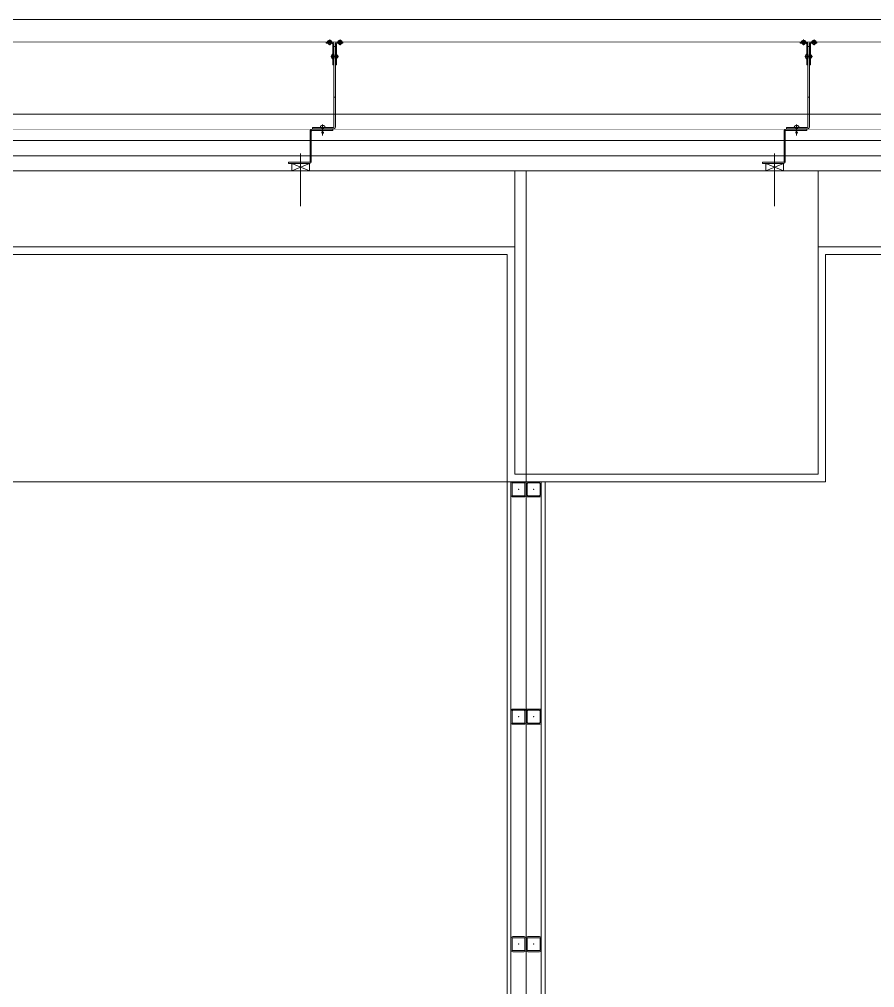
# Model space of a CAD drawing. Extents: x -2749 to 23780, y -1311 to 8245.
# Drawn here: x 8396.9 to 8622.4, y 2609.5 to 2865 of the extents above; entities that cross this region are included whole.
import ezdxf

# ---------------------------------------------------------------- set-up
doc = ezdxf.new("R2010")
doc.units = 0
doc.header["$MEASUREMENT"] = 0
doc.layers.get('0').update_dxf_attribs({"color": 9, "lineweight": 9})
for name, color, linetype, lineweight in [('00', 9, 'Continuous', 9), ('01', 9, 'Continuous', 9), ('06C', 9, 'Continuous', 9), ('06D', 9, 'Continuous', 9), ('10', 9, 'Continuous', 9), ('11', 9, 'Continuous', 9), ('14', 9, 'Continuous', 9), ('33', 9, 'BATTING', 9), ('35', 9, 'Continuous', 9), ('40B', 9, 'Continuous', 9)]:
    doc.layers.add(name, color=color, linetype=linetype, lineweight=lineweight)
doc.linetypes.add('BATTING', pattern='A,0.0001,-0.1,[134,ltypeshp.shx,S=0.1,R=0,X=-0.1,Y=0],-0.2,[134,ltypeshp.shx,S=0.1,R=180,X=0.1,Y=0],-0.1', length=0.4001)

# ---------------------------------------------------------------- blocks, each defined once
blk = doc.blocks.new('p-kolon_80x80')
blk.add_lwpolyline([(-40, -40), (40, -40), (40, 40), (-40, 40)], close=True)
blk = doc.blocks.new('p- alum kaplama profil')
at = {"lineweight": 13}
blk.add_lwpolyline([(7.12, 12.59), (7.12, 26.49)], dxfattribs=at)
at = {"lineweight": 5}
blk.add_lwpolyline([(9.44, 15.16), (4.79, 15.16), (4.79, 17.16), (9.44, 17.16)], close=True, dxfattribs=at)
for points in [[(4.79, 15.16), (9.44, 17.16)], [(9.44, 15.16), (4.79, 17.16)]]:
    blk.add_lwpolyline(points, dxfattribs=at)
at = {"lineweight": 18}
blk.add_lwpolyline([(4.09, 6.16), (-1.41, 6.16), (-1.41, 6.46), (4.09, 6.46, 0.414214), (4.29, 6.66), (4.29, 14.66, -0.414214), (4.79, 15.16), (10.29, 15.16), (10.29, 14.86), (4.79, 14.86, 0.414214), (4.59, 14.66), (4.59, 6.66, -0.414214)], format="xyb", close=True, dxfattribs=at)
blk.add_lwpolyline([(-2.06, 5.56), (-2.06, -2.34), (-2.06, -15.69), (-1.66, -15.69), (-1.66, -2.34), (-1.66, 5.56), (-1.66, 5.56), (-1.66, 5.57), (-1.66, 5.57), (-1.66, 5.58), (-1.66, 5.58), (-1.65, 5.59), (-1.65, 5.59), (-1.65, 5.59), (-1.65, 5.6), (-1.65, 5.6), (-1.64, 5.61), (-1.64, 5.61), (-1.64, 5.62), (-1.64, 5.62), (-1.63, 5.62), (-1.63, 5.63), (-1.63, 5.63), (-1.62, 5.63), (-1.62, 5.64), (-1.61, 5.64), (-1.61, 5.64), (-1.61, 5.64), (-1.6, 5.65), (-1.6, 5.65), (-1.59, 5.65), (-1.59, 5.65), (-1.58, 5.65), (-1.58, 5.65), (-1.57, 5.66), (-1.57, 5.66), (-1.56, 5.66), (-1.56, 5.66), (3.94, 5.66), (3.94, 6.06), (-1.56, 6.06), (-1.58, 6.06), (-1.61, 6.05), (-1.63, 6.05), (-1.66, 6.05), (-1.68, 6.04), (-1.7, 6.03), (-1.73, 6.03), (-1.75, 6.02), (-1.77, 6.01), (-1.79, 6), (-1.82, 5.99), (-1.84, 5.97), (-1.86, 5.96), (-1.88, 5.94), (-1.89, 5.93), (-1.91, 5.91), (-1.93, 5.89), (-1.95, 5.87), (-1.96, 5.85), (-1.97, 5.83), (-1.99, 5.81), (-2, 5.79), (-2.01, 5.77), (-2.02, 5.75), (-2.03, 5.72), (-2.04, 5.7), (-2.04, 5.68), (-2.05, 5.65), (-2.05, 5.63), (-2.06, 5.61), (-2.06, 5.58)], close=True)
blk.add_lwpolyline([(-1.66, -2.34), (-2.06, -2.34)])
for points in [[(-2.36, -10.84), (-2.36, -16.39), (-2.36, -16.39, -0.414214), (-2.51, -16.54), (-2.51, -16.54), (-4.06, -16.54), (-4.06, -16.84), (-2.51, -16.84), (-2.51, -16.84, 0.414214), (-2.06, -16.39), (-2.06, -10.84)], [(-1.36, -10.84), (-1.66, -10.84), (-1.66, -16.39, 0.414214), (-1.21, -16.84), (-1.21, -16.84), (0.34, -16.84), (0.34, -16.54), (-1.21, -16.54), (-1.21, -16.54, -0.414214), (-1.36, -16.39), (-1.36, -16.39)]]:
    blk.add_lwpolyline(points, format="xyb", close=True)
for points in [[(1.29, 4.93, -10), (1.29, 7.8, -10)], [(0.67, 5.66, -10), (1.91, 5.66, -10)], [(0.67, 5.66, -10), (0.67, 5.64, -10), (0.67, 5.62, -10), (0.67, 5.6, -10), (0.68, 5.58, -10), (0.68, 5.56, -10), (0.69, 5.54, -10), (0.69, 5.52, -10), (0.7, 5.5, -10), (0.7, 5.48, -10), (0.71, 5.46, -10), (0.72, 5.45, -10), (0.73, 5.43, -10), (0.74, 5.41, -10), (0.75, 5.4, -10), (0.76, 5.38, -10), (0.77, 5.36, -10), (0.79, 5.35, -10), (0.8, 5.33, -10), (0.81, 5.32, -10), (0.83, 5.31, -10), (0.84, 5.29, -10), (0.86, 5.28, -10), (0.87, 5.27, -10), (0.89, 5.26, -10), (0.91, 5.25, -10), (0.92, 5.24, -10), (0.94, 5.23, -10), (0.96, 5.22, -10), (0.98, 5.21, -10), (1, 5.21, -10), (1.02, 5.2, -10), (1.03, 5.2, -10)], [(0.96, 5.66, -10), (0.97, 5.66, -10), (0.97, 5.66, -10), (0.97, 5.66, -10), (0.98, 5.66, -10), (0.98, 5.66, -10), (0.99, 5.66, -10), (0.99, 5.66, -10), (1, 5.66, -10), (1, 5.67, -10), (1, 5.67, -10), (1.01, 5.67, -10), (1.01, 5.67, -10), (1.01, 5.67, -10), (1.02, 5.68, -10), (1.02, 5.68, -10), (1.02, 5.68, -10), (1.03, 5.69, -10), (1.03, 5.69, -10), (1.03, 5.69, -10), (1.04, 5.7, -10), (1.04, 5.7, -10), (1.04, 5.7, -10), (1.04, 5.71, -10), (1.04, 5.71, -10), (1.05, 5.72, -10), (1.05, 5.72, -10), (1.05, 5.72, -10), (1.05, 5.73, -10), (1.05, 5.73, -10), (1.05, 5.74, -10), (1.05, 5.74, -10), (1.05, 5.75, -10)], [(1.61, 6.87, -10), (0.98, 6.96, -10)], [(1.33, 5.85, -10), (0.98, 5.88, -10)], [(1.56, 7.05, -10), (1.02, 7.13, -10)], [(1.03, 5.2, -10), (1.04, 5.2, -10), (1.05, 5.19, -10), (1.05, 5.19, -10), (1.06, 5.19, -10), (1.06, 5.19, -10), (1.07, 5.19, -10), (1.07, 5.19, -10), (1.08, 5.19, -10), (1.08, 5.19, -10), (1.09, 5.19, -10), (1.09, 5.18, -10), (1.1, 5.18, -10), (1.1, 5.18, -10), (1.11, 5.18, -10), (1.11, 5.18, -10), (1.12, 5.18, -10), (1.12, 5.18, -10), (1.13, 5.18, -10), (1.13, 5.18, -10), (1.14, 5.18, -10), (1.15, 5.18, -10), (1.15, 5.18, -10), (1.16, 5.17, -10), (1.16, 5.17, -10), (1.17, 5.17, -10), (1.17, 5.17, -10), (1.18, 5.17, -10), (1.18, 5.17, -10), (1.19, 5.17, -10), (1.19, 5.17, -10), (1.2, 5.17, -10), (1.2, 5.17, -10)], [(1.05, 6.91, -10), (1.29, 7.56, -10)], [(1.05, 5.83, -10), (1.05, 6.01, -10)], [(1.05, 5.75, -10), (1.05, 5.83, -10)], [(1.2, 5.17, -10), (1.2, 5.2, -10)], [(1.38, 5.2, -10), (1.2, 5.2, -10)], [(1.53, 6.82, -10), (1.29, 7.56, -10)], [(1.29, 6.16, -10), (1.29, 6.26, -10)], [(1.38, 5.17, -10), (1.38, 5.2, -10)], [(1.38, 5.17, -10), (1.38, 5.17, -10), (1.39, 5.17, -10), (1.39, 5.17, -10), (1.4, 5.17, -10), (1.41, 5.17, -10), (1.41, 5.17, -10), (1.42, 5.17, -10), (1.42, 5.17, -10), (1.43, 5.17, -10), (1.43, 5.18, -10), (1.44, 5.18, -10), (1.44, 5.18, -10), (1.45, 5.18, -10), (1.45, 5.18, -10), (1.46, 5.18, -10), (1.46, 5.18, -10), (1.47, 5.18, -10), (1.47, 5.18, -10), (1.48, 5.18, -10), (1.48, 5.18, -10), (1.49, 5.18, -10), (1.5, 5.19, -10), (1.5, 5.19, -10), (1.51, 5.19, -10), (1.51, 5.19, -10), (1.52, 5.19, -10), (1.52, 5.19, -10), (1.53, 5.19, -10), (1.53, 5.19, -10), (1.54, 5.19, -10), (1.54, 5.2, -10), (1.55, 5.2, -10)], [(1.53, 5.75, -10), (1.53, 5.92, -10)], [(1.53, 5.75, -10), (1.53, 5.74, -10), (1.53, 5.74, -10), (1.53, 5.73, -10), (1.53, 5.73, -10), (1.53, 5.72, -10), (1.54, 5.72, -10), (1.54, 5.72, -10), (1.54, 5.71, -10), (1.54, 5.71, -10), (1.54, 5.7, -10), (1.54, 5.7, -10), (1.55, 5.7, -10), (1.55, 5.69, -10), (1.55, 5.69, -10), (1.55, 5.69, -10), (1.56, 5.68, -10), (1.56, 5.68, -10), (1.56, 5.68, -10), (1.57, 5.67, -10), (1.57, 5.67, -10), (1.58, 5.67, -10), (1.58, 5.67, -10), (1.58, 5.67, -10), (1.59, 5.66, -10), (1.59, 5.66, -10), (1.6, 5.66, -10), (1.6, 5.66, -10), (1.6, 5.66, -10), (1.61, 5.66, -10), (1.61, 5.66, -10), (1.62, 5.66, -10), (1.62, 5.66, -10)], [(1.55, 5.2, -10), (1.57, 5.2, -10), (1.59, 5.21, -10), (1.6, 5.21, -10), (1.62, 5.22, -10), (1.64, 5.23, -10), (1.66, 5.24, -10), (1.68, 5.25, -10), (1.69, 5.26, -10), (1.71, 5.27, -10), (1.73, 5.28, -10), (1.74, 5.29, -10), (1.76, 5.31, -10), (1.77, 5.32, -10), (1.78, 5.33, -10), (1.8, 5.35, -10), (1.81, 5.36, -10), (1.82, 5.38, -10), (1.83, 5.4, -10), (1.84, 5.41, -10), (1.85, 5.43, -10), (1.86, 5.45, -10), (1.87, 5.46, -10), (1.88, 5.48, -10), (1.89, 5.5, -10), (1.89, 5.52, -10), (1.9, 5.54, -10), (1.9, 5.56, -10), (1.9, 5.58, -10), (1.91, 5.6, -10), (1.91, 5.62, -10), (1.91, 5.64, -10), (1.91, 5.66, -10)], [(-2.36, -12.52, 0), (-2.4, -12.53, 0), (-2.43, -12.56, 0), (-2.47, -12.58, 0), (-2.5, -12.6, 0), (-2.53, -12.63, 0), (-2.56, -12.66, 0), (-2.59, -12.69, 0), (-2.61, -12.73, 0), (-2.63, -12.76, 0), (-2.65, -12.8, 0), (-2.67, -12.84, 0), (-2.68, -12.88, 0), (-2.69, -12.92, 0), (-2.7, -12.96, 0), (-2.71, -13, 0), (-2.71, -13.04, 0), (-2.71, -13.08, 0), (-2.7, -13.13, 0), (-2.69, -13.17, 0), (-2.68, -13.21, 0), (-2.67, -13.25, 0), (-2.65, -13.28, 0), (-2.63, -13.32, 0), (-2.61, -13.36, 0), (-2.59, -13.39, 0), (-2.56, -13.42, 0), (-2.53, -13.45, 0), (-2.5, -13.48, 0), (-2.47, -13.51, 0), (-2.43, -13.53, 0), (-2.4, -13.55, 0), (-2.36, -13.57, 0)], [(-2.36, -13.04, 0), (-2.36, -12.52, 0)], [(-2.36, -13.04, 0), (-2.36, -12.73, 0)], [(-2.36, -12.73, 0), (-2.36, -13.04, 0)], [(-1.36, -12.73, 0), (-2.36, -12.73, 0)], [(-1.36, -13.04, 0), (-1.36, -12.37, 0)], [(-1.36, -13.72, 0), (-1.32, -13.68, 0), (-1.29, -13.65, 0), (-1.26, -13.61, 0), (-1.23, -13.58, 0), (-1.2, -13.54, 0), (-1.18, -13.5, 0), (-1.16, -13.45, 0), (-1.14, -13.41, 0), (-1.12, -13.37, 0), (-1.1, -13.32, 0), (-1.09, -13.28, 0), (-1.08, -13.23, 0), (-1.07, -13.18, 0), (-1.06, -13.14, 0), (-1.06, -13.09, 0), (-1.06, -13.04, 0), (-1.06, -12.99, 0), (-1.06, -12.95, 0), (-1.07, -12.9, 0), (-1.08, -12.85, 0), (-1.09, -12.81, 0), (-1.1, -12.76, 0), (-1.12, -12.72, 0), (-1.14, -12.67, 0), (-1.16, -12.63, 0), (-1.18, -12.59, 0), (-1.2, -12.55, 0), (-1.23, -12.51, 0), (-1.26, -12.47, 0), (-1.29, -12.43, 0), (-1.32, -12.4, 0), (-1.36, -12.37, 0)], [(-2.86, -13.04, 0), (-0.86, -13.04, 0)], [(-2.36, -13.04, 0), (-2.36, -13.36, 0)], [(-2.36, -13.04, 0), (-2.36, -13.57, 0)], [(-2.36, -13.36, 0), (-2.36, -13.04, 0)], [(-1.36, -13.36, 0), (-2.36, -13.36, 0)], [(-1.36, -13.04, 0), (-1.36, -13.72, 0)], [(-3.84, -17.04, 0), (-3.81, -17.07, 0), (-3.78, -17.1, 0), (-3.75, -17.12, 0), (-3.72, -17.15, 0), (-3.69, -17.17, 0), (-3.66, -17.19, 0), (-3.62, -17.21, 0), (-3.59, -17.23, 0), (-3.55, -17.24, 0), (-3.52, -17.26, 0), (-3.48, -17.27, 0), (-3.44, -17.28, 0), (-3.4, -17.28, 0), (-3.36, -17.29, 0), (-3.32, -17.29, 0), (-3.29, -17.29, 0), (-3.25, -17.29, 0), (-3.21, -17.29, 0), (-3.17, -17.28, 0), (-3.13, -17.28, 0), (-3.09, -17.27, 0), (-3.06, -17.26, 0), (-3.02, -17.24, 0), (-2.98, -17.23, 0), (-2.95, -17.21, 0), (-2.91, -17.19, 0), (-2.88, -17.17, 0), (-2.85, -17.15, 0), (-2.82, -17.12, 0), (-2.79, -17.1, 0), (-2.76, -17.07, 0), (-2.73, -17.04, 0)], [(-3.29, -17.04, 0), (-3.84, -17.04, 0)], [(-2.85, -16.54, 0), (-2.86, -16.51, 0), (-2.87, -16.47, 0), (-2.89, -16.44, 0), (-2.91, -16.41, 0), (-2.93, -16.38, 0), (-2.96, -16.35, 0), (-2.98, -16.33, 0), (-3.01, -16.31, 0), (-3.04, -16.29, 0), (-3.07, -16.27, 0), (-3.11, -16.25, 0), (-3.14, -16.24, 0), (-3.18, -16.23, 0), (-3.21, -16.22, 0), (-3.25, -16.22, 0), (-3.29, -16.22, 0), (-3.32, -16.22, 0), (-3.36, -16.22, 0), (-3.39, -16.23, 0), (-3.43, -16.24, 0), (-3.46, -16.25, 0), (-3.5, -16.27, 0), (-3.53, -16.29, 0), (-3.56, -16.31, 0), (-3.59, -16.33, 0), (-3.61, -16.35, 0), (-3.64, -16.38, 0), (-3.66, -16.41, 0), (-3.68, -16.44, 0), (-3.7, -16.47, 0), (-3.71, -16.51, 0), (-3.73, -16.54, 0)], [(-3.29, -16.54, 0), (-3.73, -16.54, 0)], [(-3.29, -16.54, 0), (-3.55, -16.54, 0)], [(-3.55, -16.54, 0), (-3.29, -16.54, 0)], [(-3.55, -17.04, 0), (-3.55, -16.54, 0)], [(-3.29, -17.54, 0), (-3.29, -16.04, 0)], [(-3.29, -16.54, 0), (-2.85, -16.54, 0)], [(-3.29, -16.54, 0), (-3.03, -16.54, 0)], [(-3.03, -16.54, 0), (-3.29, -16.54, 0)], [(-3.29, -17.04, 0), (-2.73, -17.04, 0)], [(-3.03, -17.04, 0), (-3.03, -16.54, 0)], [(-0.56, -17.04, 0), (-1.11, -17.04, 0)], [(0, -17.04, 0), (-0.03, -17.07, 0), (-0.06, -17.1, 0), (-0.09, -17.12, 0), (-0.12, -17.15, 0), (-0.15, -17.17, 0), (-0.18, -17.19, 0), (-0.22, -17.21, 0), (-0.25, -17.23, 0), (-0.29, -17.24, 0), (-0.33, -17.26, 0), (-0.36, -17.27, 0), (-0.4, -17.28, 0), (-0.44, -17.28, 0), (-0.48, -17.29, 0), (-0.52, -17.29, 0), (-0.56, -17.29, 0), (-0.59, -17.29, 0), (-0.63, -17.29, 0), (-0.67, -17.28, 0), (-0.71, -17.28, 0), (-0.75, -17.27, 0), (-0.79, -17.26, 0), (-0.82, -17.24, 0), (-0.86, -17.23, 0), (-0.89, -17.21, 0), (-0.93, -17.19, 0), (-0.96, -17.17, 0), (-0.99, -17.15, 0), (-1.02, -17.12, 0), (-1.05, -17.1, 0), (-1.08, -17.07, 0), (-1.11, -17.04, 0)], [(-1, -16.54, 0), (-0.98, -16.51, 0), (-0.97, -16.47, 0), (-0.95, -16.44, 0), (-0.93, -16.41, 0), (-0.91, -16.38, 0), (-0.88, -16.35, 0), (-0.86, -16.33, 0), (-0.83, -16.31, 0), (-0.8, -16.29, 0), (-0.77, -16.27, 0), (-0.73, -16.25, 0), (-0.7, -16.24, 0), (-0.66, -16.23, 0), (-0.63, -16.22, 0), (-0.59, -16.22, 0), (-0.56, -16.22, 0), (-0.52, -16.22, 0), (-0.48, -16.22, 0), (-0.45, -16.23, 0), (-0.41, -16.24, 0), (-0.38, -16.25, 0), (-0.34, -16.27, 0), (-0.31, -16.29, 0), (-0.28, -16.31, 0), (-0.25, -16.33, 0), (-0.23, -16.35, 0), (-0.2, -16.38, 0), (-0.18, -16.41, 0), (-0.16, -16.44, 0), (-0.14, -16.47, 0), (-0.13, -16.51, 0), (-0.12, -16.54, 0)], [(-0.56, -16.54, 0), (-1, -16.54, 0)], [(-0.56, -16.54, 0), (-0.82, -16.54, 0)], [(-0.82, -16.54, 0), (-0.56, -16.54, 0)], [(-0.82, -17.04, 0), (-0.82, -16.54, 0)], [(-0.56, -17.54, 0), (-0.56, -16.04, 0)], [(-0.56, -16.54, 0), (-0.3, -16.54, 0)], [(-0.56, -16.54, 0), (-0.12, -16.54, 0)], [(-0.3, -16.54, 0), (-0.56, -16.54, 0)], [(-0.56, -17.04, 0), (0, -17.04, 0)], [(-0.3, -17.04, 0), (-0.3, -16.54, 0)]]:
    blk.add_polyline3d(points)
blk = doc.blocks.new('Prf-40x40')
for points in [[(1.5, -2), (-1.5, -2, -0.414214), (-2, -1.5), (-2, 1.5, -0.414214), (-1.5, 2), (1.5, 2, -0.414214), (2, 1.5), (2, -1.5, -0.414214)], [(1.5, -1.7), (-1.5, -1.7, -0.414214), (-1.7, -1.5), (-1.7, 1.5, -0.414214), (-1.5, 1.7), (1.5, 1.7, -0.414214), (1.7, 1.5), (1.7, -1.5, -0.414214)]]:
    blk.add_lwpolyline(points, format="xyb", close=True)
blk.add_point((0, 0))
blk = doc.blocks.new('1.KAT PLANI')
at = {"layer": '00'}
for points in [[(8105, 2825), (8527.5, 2825), (8527.5, 2805), (8105, 2805)], [(8607.5, 2825), (8730, 2825), (8730, 2805), (8607.5, 2805)]]:
    blk.add_lwpolyline(points, close=True, dxfattribs=at)
at = {"layer": '06C'}
blk.add_lwpolyline([(7067.5, 861.68), (7067.5, 861.68), (7067.5, 2865), (10767.5, 2865), (10767.49, 1989.75)], dxfattribs=at)
at = {"layer": '06D'}
for points in [[(8103.52, 2840), (8529.59, 2840)], [(8526.02, 2840), (8730, 2840)], [(8527.5, 2833), (8527.5, 2833), (8105, 2833), (8105, 2825)], [(8730, 2825), (8730, 2833), (8527.5, 2833)], [(8530.5, 2450.5), (8530.5, 2739.5)]]:
    blk.add_lwpolyline(points, dxfattribs=at)
at = {"layer": '10'}
for points, const_width in [([(7073.5, 861.68), (7073.5, 2859), (10761.5, 2859), (10761.5, 1989.75)], 0.2), ([(8098.19, 2836), (8529.59, 2836)], 0.1), ([(8525.28, 2836), (8736.63, 2836)], 0.1)]:
    blk.add_lwpolyline(points, dxfattribs=dict(at, const_width=const_width))
at = {"layer": '11'}
for points in [[(8535.5, 2447), (8525.5, 2447), (8525.5, 2743), (8535.5, 2743)], [(8534.5, 2447), (8526.5, 2447), (8526.5, 2743), (8534.5, 2743)]]:
    blk.add_lwpolyline(points, close=True, dxfattribs=at)
at = {"layer": '14'}
for points in [[(8525.5, 2803), (8103, 2803), (8103, 2820.22)], [(8525.5, 2803), (8525.5, 2743), (8609.5, 2743), (8609.5, 2803), (8732, 2803), (8732, 2819.3)]]:
    blk.add_lwpolyline(points, dxfattribs=at)
at = {"layer": '33', "ltscale": 0.4}
for points in [[(8105, 2829), (8527.5, 2829)], [(8527.5, 2829), (8730, 2829)]]:
    blk.add_lwpolyline(points, dxfattribs=at)
at = {"layer": '40B'}
blk.add_lwpolyline([(7492.78, 1179.73, -0.007125), (7647.15, 1268.13), (7703.07, 1167.17, -0.099521), (10004.84, 1897.89), (9998.81, 1952.98), (10003.78, 1953.52), (9972.97, 2235), (10477.5, 2235), (10477.5, 2372.5), (10145, 2372.5), (10145, 2365), (8530.5, 2365), (8530.5, 2825), (7900, 2825), (7900, 1845), (7900, 1837.5), (7492.5, 1837.5)], format="xyb", close=True, dxfattribs=at)
blk.add_lwpolyline([(8530.5, 2365), (9230.5, 2365), (9230.5, 2825), (8530.5, 2825)], close=True, dxfattribs=at)
at = {"layer": '01'}
blk.add_blockref('p-kolon_80x80', (8567.5, 2785), dxfattribs=at)
at = {"layer": '10', "rotation": 180}
for p in [(8478.14, 2842.16), (8603.14, 2842.16)]:
    blk.add_blockref('p- alum kaplama profil', p, dxfattribs=at)
at = {"layer": '10', "xscale": -1}
for p in [(8528.5, 2741), (8532.5, 2741), (8528.5, 2681), (8532.5, 2681), (8528.5, 2621), (8532.5, 2621)]:
    blk.add_blockref('Prf-40x40', p, dxfattribs=at)

msp = doc.modelspace()

# ---------------------------------------------------------------- linework, layer by layer
for p, q in [((8113, 2803), (8525.5, 2803)), ((8525.5, 2803), (8525.5, 2743)), ((8525.5, 2743), (8113, 2743))]:
    msp.add_line(p, q)
at = {"layer": '35'}
msp.add_lwpolyline([(7909.5, 2803), (8525.5, 2803), (8525.5, 2363), (10472.5, 2363), (10472.5, 2240), (9967.4, 2240), (10004.84, 1897.89, 0.099521), (7703.07, 1167.17)], format="xyb", dxfattribs=at)
msp.add_lwpolyline([(8609.5, 2803), (8609.5, 2743), (8535.5, 2743), (8535.5, 2447), (8609.5, 2447), (8609.5, 2363), (9225.5, 2363), (9225.5, 2803)], close=True, dxfattribs=at)

# ---------------------------------------------------------------- block references
at = {"layer": '06D'}
msp.add_blockref('1.KAT PLANI', (0, 0), dxfattribs=at)

doc.saveas('drawing.dxf')
